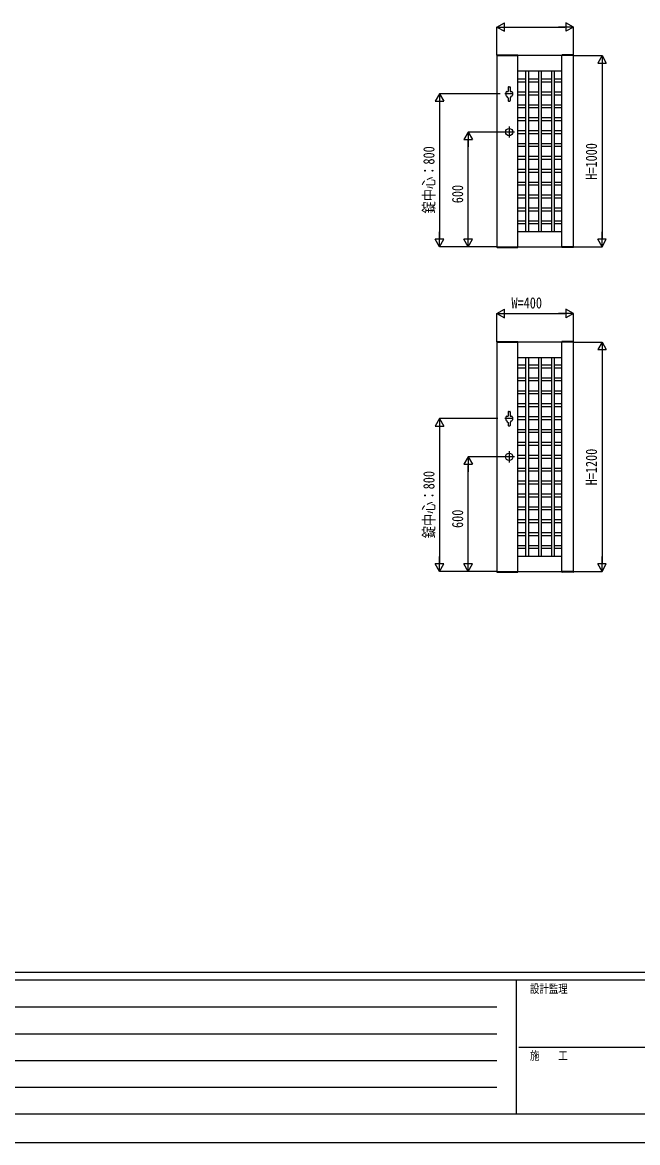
# Model space of a CAD drawing. Units: millimetres, scale not verified. Extents: x -8410 to 8410, y -5940 to 5940.
# Drawn here: x -5192 to -1974, y -5940 to -76 of the extents above; entities that cross this region are included whole.
import ezdxf
from ezdxf.enums import TextEntityAlignment as Align

# ---------------------------------------------------------------- set-up
doc = ezdxf.new("R2010")
doc.units = ezdxf.units.MM
doc.header["$LTSCALE"] = 30
for name, color, linetype in [('0-2_YKK_11', 7, 'Continuous'), ('0-3_YKK_11E', 7, 'Continuous'), ('0-4_YKK_A1', 4, 'Continuous'), ('0-5_YKK_D', 6, 'Continuous'), ('0-6_YKK_ZWAK', 7, 'Continuous')]:
    doc.layers.add(name, color=color, linetype=linetype)
doc.styles.add('ＭＳ ゴシック', font='')
doc.styles.get('ＭＳ ゴシック').set_extended_font_data('MS Gothic')

msp = doc.modelspace()

# ---------------------------------------------------------------- linework, layer by layer
at = {"layer": '0-2_YKK_11'}
for p, q in [((-2599.96, -1250), (-2599.96, -250)), ((-2369.96, -1250), (-2369.96, -250)), ((-2599.96, -330), (-2369.96, -330)), ((-2599.96, -1170), (-2369.96, -1170)), ((-2599.96, -2950), (-2599.96, -1750)), ((-2369.96, -2950), (-2369.96, -1750)), ((-2599.96, -1830), (-2369.96, -1830)), ((-2599.96, -2870), (-2369.96, -2870))]:
    msp.add_line(p, q, dxfattribs=at)
for points in [[(-2709.96, -250), (-2709.96, -1250), (-2309.96, -1250), (-2309.96, -250)], [(-2709.96, -1750), (-2709.96, -2950), (-2309.96, -2950), (-2309.96, -1750)]]:
    msp.add_lwpolyline(points, close=True, dxfattribs=at)
at = {"layer": '0-3_YKK_11E'}
for p, q in [((-2559.96, -330), (-2559.96, -1170)), ((-2544.96, -330), (-2544.96, -1170)), ((-2492.46, -330), (-2492.46, -1170)), ((-2477.46, -330), (-2477.46, -1170)), ((-2424.96, -330), (-2424.96, -1170)), ((-2409.96, -330), (-2409.96, -1170)), ((-2599.96, -371.85), (-2559.96, -371.85)), ((-2599.96, -386.85), (-2559.96, -386.85)), ((-2544.96, -371.85), (-2492.46, -371.85)), ((-2544.96, -386.85), (-2492.46, -386.85)), ((-2477.46, -371.85), (-2424.96, -371.85)), ((-2477.46, -386.85), (-2424.96, -386.85)), ((-2409.96, -371.85), (-2369.96, -371.85)), ((-2409.96, -386.85), (-2369.96, -386.85)), ((-2599.96, -439.35), (-2559.96, -439.35)), ((-2599.96, -454.35), (-2559.96, -454.35)), ((-2544.96, -439.35), (-2492.46, -439.35)), ((-2544.96, -454.35), (-2492.46, -454.35)), ((-2477.46, -439.35), (-2424.96, -439.35)), ((-2477.46, -454.35), (-2424.96, -454.35)), ((-2409.96, -439.35), (-2369.96, -439.35)), ((-2409.96, -454.35), (-2369.96, -454.35)), ((-2599.96, -506.85), (-2559.96, -506.85)), ((-2599.96, -521.85), (-2559.96, -521.85)), ((-2544.96, -506.85), (-2492.46, -506.85)), ((-2544.96, -521.85), (-2492.46, -521.85)), ((-2477.46, -506.85), (-2424.96, -506.85)), ((-2477.46, -521.85), (-2424.96, -521.85)), ((-2409.96, -506.85), (-2369.96, -506.85)), ((-2409.96, -521.85), (-2369.96, -521.85)), ((-2599.96, -574.35), (-2559.96, -574.35)), ((-2544.96, -574.35), (-2492.46, -574.35)), ((-2477.46, -574.35), (-2424.96, -574.35)), ((-2409.96, -574.35), (-2369.96, -574.35)), ((-2599.96, -589.35), (-2559.96, -589.35)), ((-2599.96, -641.85), (-2559.96, -641.85)), ((-2544.96, -589.35), (-2492.46, -589.35)), ((-2544.96, -641.85), (-2492.46, -641.85)), ((-2477.46, -589.35), (-2424.96, -589.35)), ((-2477.46, -641.85), (-2424.96, -641.85)), ((-2409.96, -589.35), (-2369.96, -589.35)), ((-2409.96, -641.85), (-2369.96, -641.85)), ((-2599.96, -656.85), (-2559.96, -656.85)), ((-2544.96, -656.85), (-2492.46, -656.85)), ((-2477.46, -656.85), (-2424.96, -656.85)), ((-2409.96, -656.85), (-2369.96, -656.85)), ((-2599.96, -709.35), (-2559.96, -709.35)), ((-2599.96, -724.35), (-2559.96, -724.35)), ((-2544.96, -709.35), (-2492.46, -709.35)), ((-2544.96, -724.35), (-2492.46, -724.35)), ((-2477.46, -709.35), (-2424.96, -709.35)), ((-2477.46, -724.35), (-2424.96, -724.35)), ((-2409.96, -709.35), (-2369.96, -709.35)), ((-2409.96, -724.35), (-2369.96, -724.35)), ((-2599.96, -776.85), (-2559.96, -776.85)), ((-2599.96, -791.85), (-2559.96, -791.85)), ((-2544.96, -776.85), (-2492.46, -776.85)), ((-2544.96, -791.85), (-2492.46, -791.85)), ((-2477.46, -776.85), (-2424.96, -776.85)), ((-2477.46, -791.85), (-2424.96, -791.85)), ((-2409.96, -776.85), (-2369.96, -776.85)), ((-2409.96, -791.85), (-2369.96, -791.85)), ((-2599.96, -844.35), (-2559.96, -844.35)), ((-2599.96, -859.35), (-2559.96, -859.35)), ((-2544.96, -844.35), (-2492.46, -844.35)), ((-2544.96, -859.35), (-2492.46, -859.35)), ((-2477.46, -844.35), (-2424.96, -844.35)), ((-2477.46, -859.35), (-2424.96, -859.35)), ((-2409.96, -844.35), (-2369.96, -844.35)), ((-2409.96, -859.35), (-2369.96, -859.35)), ((-2599.96, -911.85), (-2559.96, -911.85)), ((-2599.96, -926.85), (-2559.96, -926.85)), ((-2544.96, -911.85), (-2492.46, -911.85)), ((-2544.96, -926.85), (-2492.46, -926.85)), ((-2477.46, -911.85), (-2424.96, -911.85)), ((-2477.46, -926.85), (-2424.96, -926.85)), ((-2409.96, -911.85), (-2369.96, -911.85)), ((-2409.96, -926.85), (-2369.96, -926.85)), ((-2599.96, -979.35), (-2559.96, -979.35)), ((-2599.96, -994.35), (-2559.96, -994.35)), ((-2544.96, -979.35), (-2492.46, -979.35)), ((-2544.96, -994.35), (-2492.46, -994.35)), ((-2477.46, -979.35), (-2424.96, -979.35)), ((-2477.46, -994.35), (-2424.96, -994.35)), ((-2409.96, -979.35), (-2369.96, -979.35)), ((-2409.96, -994.35), (-2369.96, -994.35)), ((-2599.96, -1046.85), (-2559.96, -1046.85)), ((-2544.96, -1046.85), (-2492.46, -1046.85)), ((-2477.46, -1046.85), (-2424.96, -1046.85)), ((-2409.96, -1046.85), (-2369.96, -1046.85)), ((-2599.96, -1061.85), (-2559.96, -1061.85)), ((-2544.96, -1061.85), (-2492.46, -1061.85)), ((-2477.46, -1061.85), (-2424.96, -1061.85)), ((-2409.96, -1061.85), (-2369.96, -1061.85)), ((-2599.96, -1114.35), (-2559.96, -1114.35)), ((-2599.96, -1129.35), (-2559.96, -1129.35)), ((-2544.96, -1114.35), (-2492.46, -1114.35)), ((-2544.96, -1129.35), (-2492.46, -1129.35)), ((-2477.46, -1114.35), (-2424.96, -1114.35)), ((-2477.46, -1129.35), (-2424.96, -1129.35)), ((-2409.96, -1114.35), (-2369.96, -1114.35)), ((-2409.96, -1129.35), (-2369.96, -1129.35)), ((-2559.96, -1870.6), (-2599.96, -1870.6)), ((-2559.96, -1830), (-2559.96, -2870)), ((-2544.96, -1830), (-2544.96, -2870)), ((-2492.46, -1870.6), (-2544.96, -1870.6)), ((-2492.46, -1830), (-2492.46, -2870)), ((-2477.46, -1830), (-2477.46, -2870)), ((-2424.96, -1870.6), (-2477.46, -1870.6)), ((-2424.96, -1830), (-2424.96, -2870)), ((-2409.96, -1830), (-2409.96, -2870)), ((-2369.96, -1870.6), (-2409.96, -1870.6)), ((-2559.96, -1885.6), (-2599.96, -1885.6)), ((-2492.46, -1885.6), (-2544.96, -1885.6)), ((-2424.96, -1885.6), (-2477.46, -1885.6)), ((-2369.96, -1885.6), (-2409.96, -1885.6)), ((-2559.96, -1938.1), (-2599.96, -1938.1)), ((-2559.96, -1953.1), (-2599.96, -1953.1)), ((-2492.46, -1938.1), (-2544.96, -1938.1)), ((-2492.46, -1953.1), (-2544.96, -1953.1)), ((-2424.96, -1938.1), (-2477.46, -1938.1)), ((-2424.96, -1953.1), (-2477.46, -1953.1)), ((-2369.96, -1938.1), (-2409.96, -1938.1)), ((-2369.96, -1953.1), (-2409.96, -1953.1)), ((-2559.96, -2005.6), (-2599.96, -2005.6)), ((-2559.96, -2020.6), (-2599.96, -2020.6)), ((-2492.46, -2005.6), (-2544.96, -2005.6)), ((-2492.46, -2020.6), (-2544.96, -2020.6)), ((-2424.96, -2005.6), (-2477.46, -2005.6)), ((-2424.96, -2020.6), (-2477.46, -2020.6)), ((-2369.96, -2005.6), (-2409.96, -2005.6)), ((-2369.96, -2020.6), (-2409.96, -2020.6)), ((-2559.96, -2073.1), (-2599.96, -2073.1)), ((-2559.96, -2088.1), (-2599.96, -2088.1)), ((-2492.46, -2073.1), (-2544.96, -2073.1)), ((-2492.46, -2088.1), (-2544.96, -2088.1)), ((-2424.96, -2073.1), (-2477.46, -2073.1)), ((-2424.96, -2088.1), (-2477.46, -2088.1)), ((-2369.96, -2073.1), (-2409.96, -2073.1)), ((-2369.96, -2088.1), (-2409.96, -2088.1)), ((-2559.96, -2140.6), (-2599.96, -2140.6)), ((-2559.96, -2155.6), (-2599.96, -2155.6)), ((-2492.46, -2140.6), (-2544.96, -2140.6)), ((-2492.46, -2155.6), (-2544.96, -2155.6)), ((-2424.96, -2140.6), (-2477.46, -2140.6)), ((-2424.96, -2155.6), (-2477.46, -2155.6)), ((-2369.96, -2140.6), (-2409.96, -2140.6)), ((-2369.96, -2155.6), (-2409.96, -2155.6)), ((-2559.96, -2208.1), (-2599.96, -2208.1)), ((-2559.96, -2223.1), (-2599.96, -2223.1)), ((-2492.46, -2208.1), (-2544.96, -2208.1)), ((-2492.46, -2223.1), (-2544.96, -2223.1)), ((-2424.96, -2208.1), (-2477.46, -2208.1)), ((-2424.96, -2223.1), (-2477.46, -2223.1)), ((-2369.96, -2208.1), (-2409.96, -2208.1)), ((-2369.96, -2223.1), (-2409.96, -2223.1)), ((-2559.96, -2275.6), (-2599.96, -2275.6)), ((-2492.46, -2275.6), (-2544.96, -2275.6)), ((-2424.96, -2275.6), (-2477.46, -2275.6)), ((-2369.96, -2275.6), (-2409.96, -2275.6)), ((-2559.96, -2290.6), (-2599.96, -2290.6)), ((-2559.96, -2343.1), (-2599.96, -2343.1)), ((-2492.46, -2290.6), (-2544.96, -2290.6)), ((-2492.46, -2343.1), (-2544.96, -2343.1)), ((-2424.96, -2290.6), (-2477.46, -2290.6)), ((-2424.96, -2343.1), (-2477.46, -2343.1)), ((-2369.96, -2290.6), (-2409.96, -2290.6)), ((-2369.96, -2343.1), (-2409.96, -2343.1)), ((-2559.96, -2358.1), (-2599.96, -2358.1)), ((-2492.46, -2358.1), (-2544.96, -2358.1)), ((-2424.96, -2358.1), (-2477.46, -2358.1)), ((-2369.96, -2358.1), (-2409.96, -2358.1)), ((-2559.96, -2410.6), (-2599.96, -2410.6)), ((-2559.96, -2425.6), (-2599.96, -2425.6)), ((-2492.46, -2410.6), (-2544.96, -2410.6)), ((-2492.46, -2425.6), (-2544.96, -2425.6)), ((-2424.96, -2410.6), (-2477.46, -2410.6)), ((-2424.96, -2425.6), (-2477.46, -2425.6)), ((-2369.96, -2410.6), (-2409.96, -2410.6)), ((-2369.96, -2425.6), (-2409.96, -2425.6)), ((-2559.96, -2478.1), (-2599.96, -2478.1)), ((-2559.96, -2493.1), (-2599.96, -2493.1)), ((-2492.46, -2478.1), (-2544.96, -2478.1)), ((-2492.46, -2493.1), (-2544.96, -2493.1)), ((-2424.96, -2478.1), (-2477.46, -2478.1)), ((-2424.96, -2493.1), (-2477.46, -2493.1)), ((-2369.96, -2478.1), (-2409.96, -2478.1)), ((-2369.96, -2493.1), (-2409.96, -2493.1)), ((-2559.96, -2545.6), (-2599.96, -2545.6)), ((-2559.96, -2560.6), (-2599.96, -2560.6)), ((-2492.46, -2545.6), (-2544.96, -2545.6)), ((-2492.46, -2560.6), (-2544.96, -2560.6)), ((-2424.96, -2545.6), (-2477.46, -2545.6)), ((-2424.96, -2560.6), (-2477.46, -2560.6)), ((-2369.96, -2545.6), (-2409.96, -2545.6)), ((-2369.96, -2560.6), (-2409.96, -2560.6)), ((-2559.96, -2613.1), (-2599.96, -2613.1)), ((-2559.96, -2628.1), (-2599.96, -2628.1)), ((-2492.46, -2613.1), (-2544.96, -2613.1)), ((-2492.46, -2628.1), (-2544.96, -2628.1)), ((-2424.96, -2613.1), (-2477.46, -2613.1)), ((-2424.96, -2628.1), (-2477.46, -2628.1)), ((-2369.96, -2613.1), (-2409.96, -2613.1)), ((-2369.96, -2628.1), (-2409.96, -2628.1)), ((-2559.96, -2680.6), (-2599.96, -2680.6)), ((-2559.96, -2695.6), (-2599.96, -2695.6)), ((-2492.46, -2680.6), (-2544.96, -2680.6)), ((-2492.46, -2695.6), (-2544.96, -2695.6)), ((-2424.96, -2680.6), (-2477.46, -2680.6)), ((-2424.96, -2695.6), (-2477.46, -2695.6)), ((-2369.96, -2680.6), (-2409.96, -2680.6)), ((-2369.96, -2695.6), (-2409.96, -2695.6)), ((-2559.96, -2748.1), (-2599.96, -2748.1)), ((-2492.46, -2748.1), (-2544.96, -2748.1)), ((-2424.96, -2748.1), (-2477.46, -2748.1)), ((-2369.96, -2748.1), (-2409.96, -2748.1)), ((-2559.96, -2763.1), (-2599.96, -2763.1)), ((-2492.46, -2763.1), (-2544.96, -2763.1)), ((-2424.96, -2763.1), (-2477.46, -2763.1)), ((-2369.96, -2763.1), (-2409.96, -2763.1)), ((-2559.96, -2815.6), (-2599.96, -2815.6)), ((-2559.96, -2830.6), (-2599.96, -2830.6)), ((-2492.46, -2815.6), (-2544.96, -2815.6)), ((-2492.46, -2830.6), (-2544.96, -2830.6)), ((-2424.96, -2815.6), (-2477.46, -2815.6)), ((-2424.96, -2830.6), (-2477.46, -2830.6)), ((-2369.96, -2815.6), (-2409.96, -2815.6)), ((-2369.96, -2830.6), (-2409.96, -2830.6))]:
    msp.add_line(p, q, dxfattribs=at)
at = {"layer": '0-4_YKK_A1'}
for p, q in [((-2710.33, -247.45), (-2710.46, -250)), ((-2710.46, -250), (-2599.46, -250)), ((-2709.33, -246.5), (-2600.59, -246.5)), ((-2599.59, -247.45), (-2599.46, -250)), ((-2370.33, -247.45), (-2370.46, -250)), ((-2309.46, -250), (-2370.46, -250)), ((-2310.59, -246.5), (-2369.33, -246.5)), ((-2309.59, -247.45), (-2309.46, -250)), ((-2623.96, -450), (-2667.96, -450)), ((-2663.46, -443), (-2663.46, -457)), ((-2658.46, -438), (-2651.21, -438)), ((-2651.21, -414.5), (-2651.21, -438)), ((-2649.21, -412.5), (-2642.71, -412.5)), ((-2640.71, -414.5), (-2640.71, -438)), ((-2640.71, -438), (-2633.46, -438)), ((-2628.46, -443), (-2628.46, -457)), ((-2651.21, -470.84), (-2651.21, -485.5)), ((-2649.21, -487.5), (-2642.71, -487.5)), ((-2640.71, -470.84), (-2640.71, -485.5)), ((-2645.96, -621), (-2645.96, -679)), ((-2616.96, -650), (-2674.96, -650)), ((-2710.46, -1250), (-2599.46, -1250)), ((-2710.33, -1252.55), (-2710.46, -1250)), ((-2709.33, -1253.5), (-2600.59, -1253.5)), ((-2599.59, -1252.55), (-2599.46, -1250)), ((-2309.46, -1250), (-2370.46, -1250)), ((-2370.33, -1252.55), (-2370.46, -1250)), ((-2310.59, -1253.5), (-2369.33, -1253.5)), ((-2309.59, -1252.55), (-2309.46, -1250)), ((-2710.33, -1747.45), (-2710.46, -1750)), ((-2710.46, -1750), (-2599.46, -1750)), ((-2709.33, -1746.5), (-2600.59, -1746.5)), ((-2599.59, -1747.45), (-2599.46, -1750)), ((-2370.33, -1747.45), (-2370.46, -1750)), ((-2309.46, -1750), (-2370.46, -1750)), ((-2310.59, -1746.5), (-2369.33, -1746.5)), ((-2309.59, -1747.45), (-2309.46, -1750)), ((-2623.96, -2150), (-2667.96, -2150)), ((-2663.46, -2143), (-2663.46, -2157)), ((-2658.46, -2138), (-2651.21, -2138)), ((-2651.21, -2114.5), (-2651.21, -2138)), ((-2649.21, -2112.5), (-2642.71, -2112.5)), ((-2640.71, -2114.5), (-2640.71, -2138)), ((-2640.71, -2138), (-2633.46, -2138)), ((-2628.46, -2143), (-2628.46, -2157)), ((-2651.21, -2170.84), (-2651.21, -2185.5)), ((-2649.21, -2187.5), (-2642.71, -2187.5)), ((-2640.71, -2170.84), (-2640.71, -2185.5)), ((-2645.96, -2321), (-2645.96, -2379)), ((-2616.96, -2350), (-2674.96, -2350)), ((-2710.46, -2950), (-2599.46, -2950)), ((-2710.33, -2952.55), (-2710.46, -2950)), ((-2709.33, -2953.5), (-2600.59, -2953.5)), ((-2599.59, -2952.55), (-2599.46, -2950)), ((-2309.46, -2950), (-2370.46, -2950)), ((-2370.33, -2952.55), (-2370.46, -2950)), ((-2310.59, -2953.5), (-2369.33, -2953.5)), ((-2309.59, -2952.55), (-2309.46, -2950))]:
    msp.add_line(p, q, dxfattribs=at)
for centre in [(-2645.96, -650), (-2645.96, -2350)]:
    msp.add_circle(centre, 19, dxfattribs=at)
for centre, radius, start, end in [((-2709.33, -247.5), 1, 90, 177), ((-2600.59, -247.5), 1, 3, 90), ((-2369.33, -247.5), 1, 90, 177), ((-2310.59, -247.5), 1, 3, 90), ((-2658.46, -443), 5, 90, 180), ((-2658.46, -457), 5, 180, 270), ((-2645.96, -459.56), 12.5, 191.55262, 245.16541), ((-2649.21, -414.5), 2, 90, 180), ((-2642.71, -414.5), 2, 0, 90), ((-2645.96, -459.5), 12.5, 294.83459, 348.44738), ((-2645.96, -459.56), 12.5, 294.83459, 348.44738), ((-2633.46, -443), 5, 0, 90), ((-2633.46, -457), 5, 270, 0), ((-2649.21, -485.5), 2, 180, 270), ((-2642.71, -485.5), 2, 270, 0), ((-2709.33, -1252.5), 1, 183, 270), ((-2600.59, -1252.5), 1, 270, 357), ((-2369.33, -1252.5), 1, 183, 270), ((-2310.59, -1252.5), 1, 270, 357), ((-2709.33, -1747.5), 1, 90, 177), ((-2600.59, -1747.5), 1, 3, 90), ((-2369.33, -1747.5), 1, 90, 177), ((-2310.59, -1747.5), 1, 3, 90), ((-2658.46, -2143), 5, 90, 180), ((-2658.46, -2157), 5, 180, 270), ((-2645.96, -2159.56), 12.5, 191.55262, 245.16541), ((-2649.21, -2114.5), 2, 90, 180), ((-2642.71, -2114.5), 2, 0, 90), ((-2645.96, -2159.5), 12.5, 294.83459, 348.44738), ((-2645.96, -2159.56), 12.5, 294.83459, 348.44738), ((-2633.46, -2143), 5, 0, 90), ((-2633.46, -2157), 5, 270, 0), ((-2649.21, -2185.5), 2, 180, 270), ((-2642.71, -2185.5), 2, 270, 0), ((-2709.33, -2952.5), 1, 183, 270), ((-2600.59, -2952.5), 1, 270, 357), ((-2369.33, -2952.5), 1, 183, 270), ((-2310.59, -2952.5), 1, 270, 357)]:
    msp.add_arc(centre, radius, start, end, dxfattribs=at)
at = {"layer": '0-5_YKK_D'}
for p, q in [((-2709.96, -100), (-2670.99, -77.5)), ((-2709.96, -248), (-2709.96, -99)), ((-2709.96, -100), (-2670.99, -122.5)), ((-2709.96, -100), (-2632.02, -100)), ((-2670.99, -122.5), (-2670.99, -77.5)), ((-2664.96, -100), (-2354.96, -100)), ((-2309.96, -100), (-2387.9, -100)), ((-2309.96, -100), (-2348.93, -77.5)), ((-2348.93, -77.5), (-2348.93, -122.5)), ((-2309.96, -100), (-2348.93, -122.5)), ((-2309.96, -248), (-2309.96, -99)), ((-2307.96, -250), (-2158.96, -250)), ((-2159.96, -250), (-2182.46, -288.97)), ((-2182.46, -288.97), (-2137.46, -288.97)), ((-2159.96, -250), (-2137.46, -288.97)), ((-2159.96, -250), (-2159.96, -327.94)), ((-2159.96, -295), (-2159.96, -1205)), ((-3009.96, -450), (-3032.46, -488.97)), ((-2691.96, -450), (-3010.96, -450)), ((-3009.96, -450), (-2987.46, -488.97)), ((-3009.96, -450), (-3009.96, -527.94)), ((-3032.46, -488.97), (-2987.46, -488.97)), ((-3009.96, -495), (-3009.96, -1205)), ((-2859.96, -650), (-2882.46, -688.97)), ((-2882.46, -688.97), (-2837.46, -688.97)), ((-2676.96, -650), (-2860.96, -650)), ((-2859.96, -650), (-2837.46, -688.97)), ((-2859.96, -650), (-2859.96, -727.94)), ((-2859.96, -1205), (-2859.96, -695)), ((-3009.96, -1250), (-3009.96, -1172.06)), ((-2859.96, -1250), (-2859.96, -1172.06)), ((-2159.96, -1250), (-2159.96, -1172.06)), ((-3009.96, -1250), (-3032.46, -1211.03)), ((-2987.46, -1211.03), (-3032.46, -1211.03)), ((-3009.96, -1250), (-2987.46, -1211.03)), ((-2859.96, -1250), (-2882.46, -1211.03)), ((-2837.46, -1211.03), (-2882.46, -1211.03)), ((-2859.96, -1250), (-2837.46, -1211.03)), ((-2159.96, -1250), (-2182.46, -1211.03)), ((-2137.46, -1211.03), (-2182.46, -1211.03)), ((-2159.96, -1250), (-2137.46, -1211.03)), ((-2711.96, -1250), (-3010.96, -1250)), ((-2711.96, -1250), (-2860.96, -1250)), ((-2307.96, -1250), (-2158.96, -1250)), ((-2709.96, -1600), (-2670.99, -1577.5)), ((-2670.99, -1622.5), (-2670.99, -1577.5)), ((-2309.96, -1600), (-2348.93, -1577.5)), ((-2348.93, -1577.5), (-2348.93, -1622.5)), ((-2709.96, -1748), (-2709.96, -1599)), ((-2709.96, -1600), (-2670.99, -1622.5)), ((-2709.96, -1600), (-2632.02, -1600)), ((-2664.96, -1600), (-2354.96, -1600)), ((-2309.96, -1600), (-2387.9, -1600)), ((-2309.96, -1600), (-2348.93, -1622.5)), ((-2309.96, -1748), (-2309.96, -1599)), ((-2307.96, -1750), (-2158.96, -1750)), ((-2159.96, -1750), (-2182.46, -1788.97)), ((-2159.96, -1750), (-2137.46, -1788.97)), ((-2159.96, -1750), (-2159.96, -1827.94)), ((-2182.46, -1788.97), (-2137.46, -1788.97)), ((-2159.96, -1795), (-2159.96, -2905)), ((-3009.96, -2150), (-3032.46, -2188.97)), ((-2704.46, -2150), (-3010.96, -2150)), ((-3009.96, -2150), (-2987.46, -2188.97)), ((-3009.96, -2150), (-3009.96, -2227.94)), ((-3032.46, -2188.97), (-2987.46, -2188.97)), ((-3009.96, -2195), (-3009.96, -2905)), ((-2859.96, -2350), (-2882.46, -2388.97)), ((-2882.46, -2388.97), (-2837.46, -2388.97)), ((-2676.96, -2350), (-2860.96, -2350)), ((-2859.96, -2350), (-2837.46, -2388.97)), ((-2859.96, -2350), (-2859.96, -2427.94)), ((-2859.96, -2905), (-2859.96, -2395)), ((-3009.96, -2950), (-3009.96, -2872.06)), ((-2859.96, -2950), (-2859.96, -2872.06)), ((-2159.96, -2950), (-2159.96, -2872.06)), ((-3009.96, -2950), (-3032.46, -2911.03)), ((-2987.46, -2911.03), (-3032.46, -2911.03)), ((-3009.96, -2950), (-2987.46, -2911.03)), ((-2859.96, -2950), (-2882.46, -2911.03)), ((-2837.46, -2911.03), (-2882.46, -2911.03)), ((-2859.96, -2950), (-2837.46, -2911.03)), ((-2159.96, -2950), (-2182.46, -2911.03)), ((-2137.46, -2911.03), (-2182.46, -2911.03)), ((-2159.96, -2950), (-2137.46, -2911.03)), ((-2711.96, -2950), (-3010.96, -2950)), ((-2711.96, -2950), (-2860.96, -2950)), ((-2307.96, -2950), (-2158.96, -2950))]:
    msp.add_line(p, q, dxfattribs=at)
at = {"layer": '0-6_YKK_ZWAK'}
for p, q in [((7790.04, -5050), (-7809.96, -5050)), ((-2609.96, -5090), (-7809.96, -5090)), ((-2609.96, -5090), (-2609.96, -5790)), ((-9.96, -5090), (-2609.96, -5090)), ((-7724.96, -5230), (-2709.96, -5230)), ((-7724.96, -5370), (-2709.96, -5370)), ((-2594.96, -5440), (-9.96, -5440)), ((-7724.96, -5510), (-2709.96, -5510)), ((-7724.96, -5650), (-2709.96, -5650)), ((-7809.96, -5790), (-2609.96, -5790)), ((-2609.96, -5790), (-9.96, -5790))]:
    msp.add_line(p, q, dxfattribs=at)
msp.add_lwpolyline([(-8410, -5940), (8410, -5940), (8410, 5940), (-8410, 5940)], close=True, dxfattribs=at)

# ---------------------------------------------------------------- texts
at = {"layer": '0-5_YKK_D', "style": 'ＭＳ ゴシック', "width": 0.8}
for s, p in [('錠中心：800', (-3018.96, -1076.13)), ('H=1000', (-2168.96, -899.33)), ('600', (-2868.96, -1022.53)), ('H=1200', (-2168.96, -2499.33)), ('錠中心：800', (-3018.96, -2776.13)), ('600', (-2868.96, -2722.53))]:
    msp.add_text(s, height=58.65, rotation=90, dxfattribs=at).set_placement(p, align=Align.BOTTOM_LEFT)
msp.add_text('W=400', height=58.65, dxfattribs=at).set_placement((-2633.69, -1591), align=Align.BOTTOM_LEFT)
at = {"layer": '0-6_YKK_ZWAK', "style": 'ＭＳ ゴシック', "width": 0.8}
for s, p in [('設計監理', (-2536.63, -5170)), ('施\u3000\u3000工', (-2536.63, -5520))]:
    msp.add_text(s, height=43.99, dxfattribs=at).set_placement(p, align=Align.BOTTOM_LEFT)

doc.saveas('drawing.dxf')
